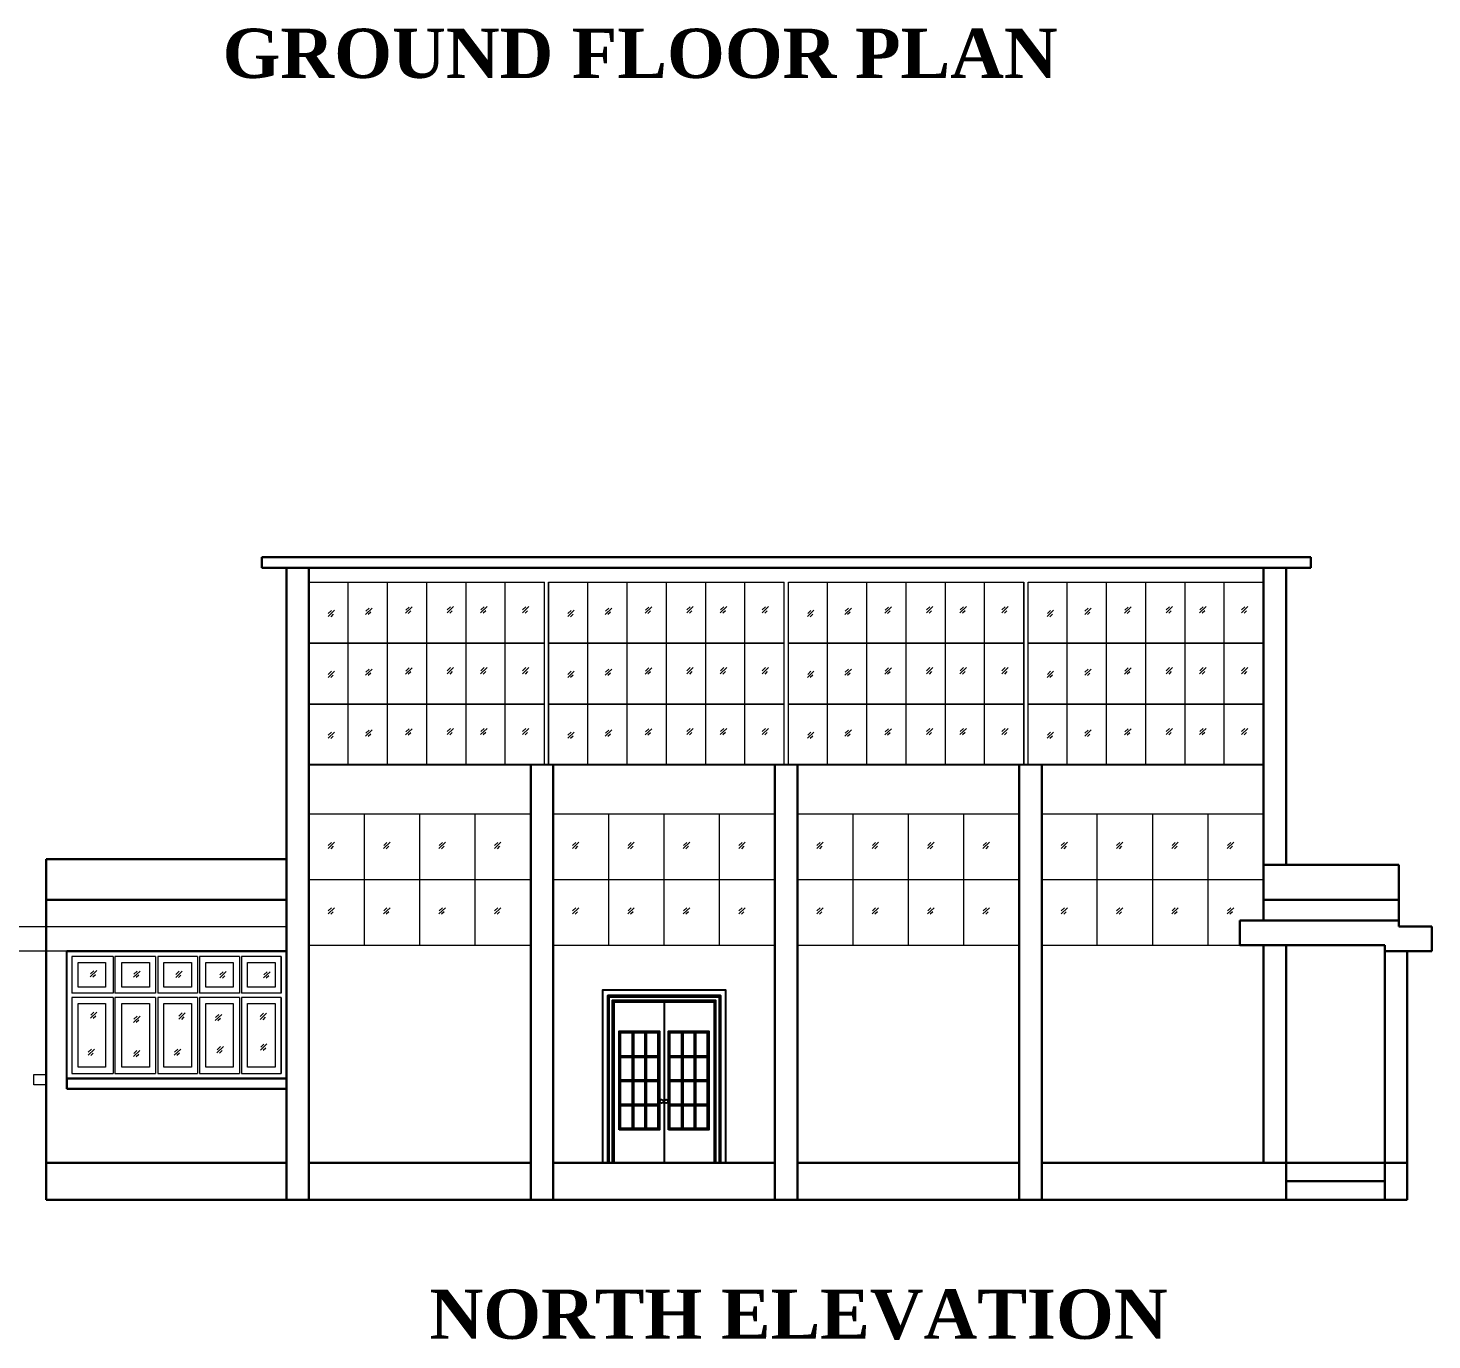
# Model space of a CAD drawing. Header units: inches. Extents: x -6800 to 96653, y -25814 to 17379.
# Drawn here: x 34032 to 34715, y 74 to 713 of the extents above; entities that cross this region are included whole.
import ezdxf

# ---------------------------------------------------------------- set-up
doc = ezdxf.new("R2010")
doc.units = ezdxf.units.IN
doc.header["$MEASUREMENT"] = 0
for name, color, linetype, lineweight in [('chajja elev', 4, 'Continuous', 20), ('ele front', 30, 'Continuous', 30), ('furniture', 44, 'Continuous', 15), ('Win ele', 211, 'Continuous', 15), ('windows', 4, 'Continuous', 13)]:
    doc.layers.add(name, color=color, linetype=linetype, lineweight=lineweight)
doc.layers.add('doors', color=52, linetype='Continuous')
doc.styles.get("Standard").update_dxf_attribs({"font": 'arial.ttf'})

msp = doc.modelspace()

# ---------------------------------------------------------------- linework, layer by layer
at = {"transparency": 33554687}
for p, q in [((34633.46, 353.72), (34168.46, 353.72)), ((34050.46, 200.98), (34050.46, 262.98)), ((34040.46, 159.98), (34040.46, 159.98))]:
    msp.add_line(p, q, dxfattribs=at)
at = {"lineweight": 9, "transparency": 33554687}
msp.add_line((34525.46, 329.72), (34525.46, 265.98), dxfattribs=at)
at = {"layer": 'chajja elev', "transparency": 33554610}
for p, q in [((34016.46, 274.98), (34040.46, 274.98)), ((34040.46, 262.98), (34016.46, 262.98)), ((34034.46, 197.98), (34034.46, 202.98)), ((34034.46, 202.98), (34040.46, 202.98)), ((34040.46, 197.98), (34034.46, 197.98))]:
    msp.add_line(p, q, dxfattribs=at)
at = {"layer": 'chajja elev', "transparency": 33554687}
msp.add_lwpolyline([(34040.46, 274.98), (34157.46, 274.98), (34157.46, 262.98), (34040.46, 262.98)], close=True, dxfattribs=at)
at = {"layer": 'doors', "transparency": 33554687}
for p, q in [((34341.46, 238.38), (34341.46, 159.98)), ((34325.87, 223.46), (34325.87, 212.01)), ((34326.55, 223.46), (34326.55, 212.01)), ((34332.07, 223.46), (34332.07, 212.01)), ((34332.76, 223.46), (34332.76, 212.01)), ((34349.89, 223.46), (34349.89, 212.01)), ((34350.58, 223.46), (34350.58, 212.01)), ((34356.1, 223.46), (34356.1, 212.01)), ((34356.78, 223.46), (34356.78, 212.01)), ((34320.25, 212.01), (34338.61, 212.01)), ((34344.27, 212.01), (34362.64, 212.01)), ((34320.25, 211.33), (34338.61, 211.33)), ((34325.87, 211.47), (34325.87, 200.36)), ((34326.55, 211.47), (34326.55, 200.36)), ((34332.07, 211.47), (34332.07, 200.36)), ((34332.76, 211.47), (34332.76, 200.36)), ((34344.27, 211.33), (34362.64, 211.33)), ((34349.89, 211.47), (34349.89, 200.36)), ((34350.58, 211.47), (34350.58, 200.36)), ((34356.1, 211.47), (34356.1, 200.36)), ((34356.78, 211.47), (34356.78, 200.36)), ((34320.25, 200.36), (34338.61, 200.36)), ((34320.25, 199.67), (34338.61, 199.67)), ((34325.87, 199.81), (34325.87, 188.53)), ((34326.55, 199.81), (34326.55, 188.53)), ((34332.07, 199.81), (34332.07, 188.53)), ((34332.76, 199.81), (34332.76, 188.53)), ((34344.27, 200.36), (34362.64, 200.36)), ((34344.27, 199.67), (34362.64, 199.67)), ((34349.89, 199.81), (34349.89, 188.53)), ((34350.58, 199.81), (34350.58, 188.53)), ((34356.1, 199.81), (34356.1, 188.53)), ((34356.78, 199.81), (34356.78, 188.53)), ((34320.25, 188.53), (34338.61, 188.53)), ((34320.25, 187.85), (34338.61, 187.85)), ((34325.87, 187.99), (34325.87, 176.71)), ((34326.55, 187.99), (34326.55, 176.71)), ((34332.07, 187.99), (34332.07, 176.71)), ((34332.76, 187.99), (34332.76, 176.71)), ((34344.27, 188.53), (34362.64, 188.53)), ((34344.27, 187.85), (34362.64, 187.85)), ((34349.89, 187.99), (34349.89, 176.71)), ((34350.58, 187.99), (34350.58, 176.71)), ((34356.1, 187.99), (34356.1, 176.71)), ((34356.78, 187.99), (34356.78, 176.71))]:
    msp.add_line(p, q, dxfattribs=at)
for points in [[(34371.46, 159.98), (34371.46, 243.98), (34311.46, 243.98), (34311.46, 159.98)], [(34368.96, 159.98), (34368.96, 241.48), (34313.96, 241.48), (34313.96, 159.98)], [(34313.96, 159.98), (34313.96, 241.48), (34368.96, 241.48), (34368.96, 159.98)], [(34314.65, 159.98), (34314.65, 240.79), (34368.27, 240.79), (34368.27, 159.98)], [(34316.37, 159.98), (34316.37, 239.07), (34366.56, 239.07), (34366.56, 159.98)], [(34317.05, 159.98), (34317.05, 238.38), (34365.87, 238.38), (34365.87, 159.98)]]:
    msp.add_lwpolyline(points, dxfattribs=at)
for points in [[(34319.49, 176), (34319.49, 224), (34339.16, 224), (34339.16, 176)], [(34320.18, 176.68), (34320.18, 223.32), (34338.47, 223.32), (34338.47, 176.68)], [(34343.52, 176), (34343.52, 224), (34363.18, 224), (34363.18, 176)], [(34344.21, 176.68), (34344.21, 223.32), (34362.5, 223.32), (34362.5, 176.68)]]:
    msp.add_lwpolyline(points, close=True, dxfattribs=at)
for centre in [(34340.25, 189.83), (34342.43, 189.83)]:
    msp.add_circle(centre, 0.88, dxfattribs=at)
at = {"layer": 'ele front', "transparency": 33554687}
for p, q in [((34145.46, 449.63), (34145.46, 454.88)), ((34145.46, 454.88), (34656.46, 454.88)), ((34656.46, 454.88), (34656.46, 449.63)), ((34656.46, 449.63), (34145.46, 449.63)), ((34157.46, 141.98), (34157.46, 449.63)), ((34168.46, 449.63), (34168.46, 141.98)), ((34633.46, 277.98), (34633.46, 449.63)), ((34644.46, 449.63), (34644.46, 304.98)), ((34168.46, 353.72), (34168.46, 442.72)), ((34633.46, 442.72), (34633.46, 413.05)), ((34633.46, 413.05), (34633.46, 383.38)), ((34633.46, 383.38), (34633.46, 353.72)), ((34276.46, 353.72), (34276.46, 141.98)), ((34287.46, 353.72), (34287.46, 141.98)), ((34395.46, 353.72), (34395.46, 141.98)), ((34406.46, 353.72), (34406.46, 141.98)), ((34514.46, 353.72), (34514.46, 141.98)), ((34525.46, 353.72), (34525.46, 141.98)), ((34633.46, 336.93), (34633.46, 302.45)), ((34040.46, 159.98), (34040.46, 307.83)), ((34040.46, 307.83), (34157.46, 307.83)), ((34699.41, 304.98), (34633.46, 304.98)), ((34699.41, 277.98), (34699.41, 304.98)), ((34040.46, 287.98), (34157.46, 287.98)), ((34699.41, 287.98), (34633.46, 287.98)), ((34699.41, 277.98), (34621.88, 277.98)), ((34621.88, 277.98), (34621.88, 265.98)), ((34699.41, 274.98), (34699.41, 277.98)), ((34715.46, 274.98), (34699.41, 274.98)), ((34715.46, 262.98), (34715.46, 274.98)), ((34157.46, 262.98), (34050.46, 262.98)), ((34692.46, 265.98), (34621.88, 265.98)), ((34633.46, 159.98), (34633.46, 265.98)), ((34644.46, 265.98), (34644.46, 159.98)), ((34692.46, 262.98), (34692.46, 265.98)), ((34703.46, 262.98), (34692.46, 262.98)), ((34692.46, 262.98), (34692.46, 159.98)), ((34703.46, 159.98), (34703.46, 262.98)), ((34703.46, 262.98), (34715.46, 262.98)), ((34050.46, 200.98), (34050.46, 195.98)), ((34050.46, 200.98), (34157.46, 200.98)), ((34050.46, 195.98), (34157.46, 195.98)), ((34040.46, 159.98), (34157.46, 159.98)), ((34040.46, 141.98), (34040.46, 159.98)), ((34168.46, 159.98), (34276.46, 159.98)), ((34287.46, 159.98), (34395.46, 159.98)), ((34406.46, 159.98), (34514.46, 159.98)), ((34525.46, 159.98), (34644.46, 159.98)), ((34644.46, 159.98), (34644.46, 141.98)), ((34644.46, 159.98), (34692.46, 159.98)), ((34692.46, 159.98), (34703.46, 159.98)), ((34692.46, 141.98), (34692.46, 159.98)), ((34703.46, 159.98), (34703.46, 141.98)), ((34692.46, 150.98), (34644.46, 150.98)), ((34633.46, 141.98), (34040.46, 141.98)), ((34644.46, 141.98), (34633.46, 141.98)), ((34644.46, 141.98), (34692.46, 141.98)), ((34703.46, 141.98), (34692.46, 141.98))]:
    msp.add_line(p, q, dxfattribs=at)
at = {"layer": 'furniture', "transparency": 33554687}
for p, q in [((34180.93, 429.03), (34177.78, 426.02)), ((34179.45, 429), (34177.88, 427.5)), ((34180.32, 427.07), (34179.09, 425.89)), ((34199.2, 430.06), (34196.06, 427.05)), ((34197.73, 430.03), (34196.15, 428.53)), ((34198.6, 428.1), (34197.36, 426.92)), ((34218.66, 430.65), (34215.51, 427.64)), ((34217.18, 430.62), (34215.61, 429.12)), ((34218.05, 428.69), (34216.82, 427.51)), ((34238.85, 430.8), (34235.7, 427.79)), ((34237.37, 430.77), (34235.8, 429.26)), ((34238.24, 428.84), (34237.01, 427.66)), ((34255.2, 430.8), (34252.06, 427.79)), ((34253.73, 430.77), (34252.15, 429.26)), ((34254.6, 428.84), (34253.37, 427.66)), ((34275.54, 430.8), (34272.4, 427.79)), ((34274.06, 430.77), (34272.49, 429.26)), ((34274.94, 428.84), (34273.7, 427.66)), ((34297.68, 429.03), (34294.53, 426.02)), ((34296.2, 429), (34294.63, 427.5)), ((34297.07, 427.07), (34295.84, 425.89)), ((34315.95, 430.06), (34312.81, 427.05)), ((34314.48, 430.03), (34312.9, 428.53)), ((34315.35, 428.1), (34314.11, 426.92)), ((34335.41, 430.65), (34332.26, 427.64)), ((34333.93, 430.62), (34332.36, 429.12)), ((34334.8, 428.69), (34333.57, 427.51)), ((34355.6, 430.8), (34352.45, 427.79)), ((34354.12, 430.77), (34352.55, 429.26)), ((34354.99, 428.84), (34353.76, 427.66)), ((34371.95, 430.8), (34368.81, 427.79)), ((34370.48, 430.77), (34368.9, 429.26)), ((34371.35, 428.84), (34370.12, 427.66)), ((34392.29, 430.8), (34389.15, 427.79)), ((34390.81, 430.77), (34389.24, 429.26)), ((34391.69, 428.84), (34390.45, 427.66)), ((34414.43, 429.03), (34411.28, 426.02)), ((34412.95, 429), (34411.38, 427.5)), ((34413.82, 427.07), (34412.59, 425.89)), ((34432.7, 430.06), (34429.56, 427.05)), ((34431.23, 430.03), (34429.65, 428.53)), ((34432.1, 428.1), (34430.86, 426.92)), ((34452.16, 430.65), (34449.01, 427.64)), ((34450.68, 430.62), (34449.11, 429.12)), ((34451.55, 428.69), (34450.32, 427.51)), ((34472.35, 430.8), (34469.2, 427.79)), ((34470.87, 430.77), (34469.3, 429.26)), ((34471.74, 428.84), (34470.51, 427.66)), ((34488.7, 430.8), (34485.56, 427.79)), ((34487.23, 430.77), (34485.65, 429.26)), ((34488.1, 428.84), (34486.87, 427.66)), ((34509.04, 430.8), (34505.9, 427.79)), ((34507.56, 430.77), (34505.99, 429.26)), ((34508.44, 428.84), (34507.2, 427.66)), ((34531.18, 429.03), (34528.03, 426.02)), ((34529.7, 429), (34528.13, 427.5)), ((34530.57, 427.07), (34529.34, 425.89)), ((34549.45, 430.06), (34546.31, 427.05)), ((34547.98, 430.03), (34546.4, 428.53)), ((34548.85, 428.1), (34547.61, 426.92)), ((34568.91, 430.65), (34565.76, 427.64)), ((34567.43, 430.62), (34565.86, 429.12)), ((34568.3, 428.69), (34567.07, 427.51)), ((34589.1, 430.8), (34585.95, 427.79)), ((34587.62, 430.77), (34586.05, 429.26)), ((34588.49, 428.84), (34587.26, 427.66)), ((34605.45, 430.8), (34602.31, 427.79)), ((34603.98, 430.77), (34602.4, 429.26)), ((34604.85, 428.84), (34603.62, 427.66)), ((34625.79, 430.8), (34622.65, 427.79)), ((34624.31, 430.77), (34622.74, 429.26)), ((34625.19, 428.84), (34623.95, 427.66)), ((34180.93, 399.36), (34177.78, 396.36)), ((34179.45, 399.33), (34177.88, 397.83)), ((34180.32, 397.4), (34179.09, 396.22)), ((34199.2, 400.39), (34196.06, 397.39)), ((34197.73, 400.37), (34196.15, 398.86)), ((34198.6, 398.43), (34197.36, 397.25)), ((34218.66, 400.98), (34215.51, 397.98)), ((34217.18, 400.95), (34215.61, 399.45)), ((34218.05, 399.02), (34216.82, 397.84)), ((34238.85, 401.13), (34235.7, 398.12)), ((34237.37, 401.1), (34235.8, 399.6)), ((34238.24, 399.17), (34237.01, 397.99)), ((34255.2, 401.13), (34252.06, 398.12)), ((34253.73, 401.1), (34252.15, 399.6)), ((34254.6, 399.17), (34253.37, 397.99)), ((34275.54, 401.13), (34272.4, 398.12)), ((34274.06, 401.1), (34272.49, 399.6)), ((34274.94, 399.17), (34273.7, 397.99)), ((34297.68, 399.36), (34294.53, 396.36)), ((34296.2, 399.33), (34294.63, 397.83)), ((34297.07, 397.4), (34295.84, 396.22)), ((34315.95, 400.39), (34312.81, 397.39)), ((34314.48, 400.37), (34312.9, 398.86)), ((34315.35, 398.43), (34314.11, 397.25)), ((34335.41, 400.98), (34332.26, 397.98)), ((34333.93, 400.95), (34332.36, 399.45)), ((34334.8, 399.02), (34333.57, 397.84)), ((34355.6, 401.13), (34352.45, 398.12)), ((34354.12, 401.1), (34352.55, 399.6)), ((34354.99, 399.17), (34353.76, 397.99)), ((34371.95, 401.13), (34368.81, 398.12)), ((34370.48, 401.1), (34368.9, 399.6)), ((34371.35, 399.17), (34370.12, 397.99)), ((34392.29, 401.13), (34389.15, 398.12)), ((34390.81, 401.1), (34389.24, 399.6)), ((34391.69, 399.17), (34390.45, 397.99)), ((34414.43, 399.36), (34411.28, 396.36)), ((34412.95, 399.33), (34411.38, 397.83)), ((34413.82, 397.4), (34412.59, 396.22)), ((34432.7, 400.39), (34429.56, 397.39)), ((34431.23, 400.37), (34429.65, 398.86)), ((34432.1, 398.43), (34430.86, 397.25)), ((34452.16, 400.98), (34449.01, 397.98)), ((34450.68, 400.95), (34449.11, 399.45)), ((34451.55, 399.02), (34450.32, 397.84)), ((34472.35, 401.13), (34469.2, 398.12)), ((34470.87, 401.1), (34469.3, 399.6)), ((34471.74, 399.17), (34470.51, 397.99)), ((34488.7, 401.13), (34485.56, 398.12)), ((34487.23, 401.1), (34485.65, 399.6)), ((34488.1, 399.17), (34486.87, 397.99)), ((34509.04, 401.13), (34505.9, 398.12)), ((34507.56, 401.1), (34505.99, 399.6)), ((34508.44, 399.17), (34507.2, 397.99)), ((34531.18, 399.36), (34528.03, 396.36)), ((34529.7, 399.33), (34528.13, 397.83)), ((34530.57, 397.4), (34529.34, 396.22)), ((34549.45, 400.39), (34546.31, 397.39)), ((34547.98, 400.37), (34546.4, 398.86)), ((34548.85, 398.43), (34547.61, 397.25)), ((34568.91, 400.98), (34565.76, 397.98)), ((34567.43, 400.95), (34565.86, 399.45)), ((34568.3, 399.02), (34567.07, 397.84)), ((34589.1, 401.13), (34585.95, 398.12)), ((34587.62, 401.1), (34586.05, 399.6)), ((34588.49, 399.17), (34587.26, 397.99)), ((34605.45, 401.13), (34602.31, 398.12)), ((34603.98, 401.1), (34602.4, 399.6)), ((34604.85, 399.17), (34603.62, 397.99)), ((34625.79, 401.13), (34622.65, 398.12)), ((34624.31, 401.1), (34622.74, 399.6)), ((34625.19, 399.17), (34623.95, 397.99)), ((34180.93, 369.7), (34177.78, 366.69)), ((34179.45, 369.67), (34177.88, 368.16)), ((34199.2, 370.73), (34196.06, 367.72)), ((34197.73, 370.7), (34196.15, 369.2)), ((34218.66, 371.32), (34215.51, 368.31)), ((34217.18, 371.29), (34215.61, 369.78)), ((34218.05, 369.36), (34216.82, 368.18)), ((34238.85, 371.46), (34235.7, 368.46)), ((34237.37, 371.44), (34235.8, 369.93)), ((34238.24, 369.5), (34237.01, 368.32)), ((34255.2, 371.46), (34252.06, 368.46)), ((34253.73, 371.44), (34252.15, 369.93)), ((34254.6, 369.5), (34253.37, 368.32)), ((34275.54, 371.46), (34272.4, 368.46)), ((34274.06, 371.44), (34272.49, 369.93)), ((34274.94, 369.5), (34273.7, 368.32)), ((34297.68, 369.7), (34294.53, 366.69)), ((34296.2, 369.67), (34294.63, 368.16)), ((34315.95, 370.73), (34312.81, 367.72)), ((34314.48, 370.7), (34312.9, 369.2)), ((34335.41, 371.32), (34332.26, 368.31)), ((34333.93, 371.29), (34332.36, 369.78)), ((34334.8, 369.36), (34333.57, 368.18)), ((34355.6, 371.46), (34352.45, 368.46)), ((34354.12, 371.44), (34352.55, 369.93)), ((34354.99, 369.5), (34353.76, 368.32)), ((34371.95, 371.46), (34368.81, 368.46)), ((34370.48, 371.44), (34368.9, 369.93)), ((34371.35, 369.5), (34370.12, 368.32)), ((34392.29, 371.46), (34389.15, 368.46)), ((34390.81, 371.44), (34389.24, 369.93)), ((34391.69, 369.5), (34390.45, 368.32)), ((34414.43, 369.7), (34411.28, 366.69)), ((34412.95, 369.67), (34411.38, 368.16)), ((34432.7, 370.73), (34429.56, 367.72)), ((34431.23, 370.7), (34429.65, 369.2)), ((34452.16, 371.32), (34449.01, 368.31)), ((34450.68, 371.29), (34449.11, 369.78)), ((34451.55, 369.36), (34450.32, 368.18)), ((34472.35, 371.46), (34469.2, 368.46)), ((34470.87, 371.44), (34469.3, 369.93)), ((34471.74, 369.5), (34470.51, 368.32)), ((34488.7, 371.46), (34485.56, 368.46)), ((34487.23, 371.44), (34485.65, 369.93)), ((34488.1, 369.5), (34486.87, 368.32)), ((34509.04, 371.46), (34505.9, 368.46)), ((34507.56, 371.44), (34505.99, 369.93)), ((34508.44, 369.5), (34507.2, 368.32)), ((34531.18, 369.7), (34528.03, 366.69)), ((34529.7, 369.67), (34528.13, 368.16)), ((34549.45, 370.73), (34546.31, 367.72)), ((34547.98, 370.7), (34546.4, 369.2)), ((34568.91, 371.32), (34565.76, 368.31)), ((34567.43, 371.29), (34565.86, 369.78)), ((34568.3, 369.36), (34567.07, 368.18)), ((34589.1, 371.46), (34585.95, 368.46)), ((34587.62, 371.44), (34586.05, 369.93)), ((34588.49, 369.5), (34587.26, 368.32)), ((34605.45, 371.46), (34602.31, 368.46)), ((34603.98, 371.44), (34602.4, 369.93)), ((34604.85, 369.5), (34603.62, 368.32)), ((34625.79, 371.46), (34622.65, 368.46)), ((34624.31, 371.44), (34622.74, 369.93)), ((34625.19, 369.5), (34623.95, 368.32)), ((34180.32, 367.74), (34179.09, 366.56)), ((34198.6, 368.77), (34197.36, 367.59)), ((34297.07, 367.74), (34295.84, 366.56)), ((34315.35, 368.77), (34314.11, 367.59)), ((34413.82, 367.74), (34412.59, 366.56)), ((34432.1, 368.77), (34430.86, 367.59)), ((34530.57, 367.74), (34529.34, 366.56)), ((34548.85, 368.77), (34547.61, 367.59)), ((34180.93, 316.03), (34177.78, 313.02)), ((34179.45, 316), (34177.88, 314.5)), ((34207.93, 316.03), (34204.78, 313.02)), ((34206.45, 316), (34204.88, 314.5)), ((34234.93, 316.03), (34231.78, 313.02)), ((34233.45, 316), (34231.88, 314.5)), ((34261.93, 316.03), (34258.78, 313.02)), ((34260.45, 316), (34258.88, 314.5)), ((34299.93, 316.03), (34296.78, 313.02)), ((34298.45, 316), (34296.88, 314.5)), ((34326.93, 316.03), (34323.78, 313.02)), ((34325.45, 316), (34323.88, 314.5)), ((34353.93, 316.03), (34350.78, 313.02)), ((34352.45, 316), (34350.88, 314.5)), ((34380.93, 316.03), (34377.78, 313.02)), ((34379.45, 316), (34377.88, 314.5)), ((34418.93, 316.03), (34415.78, 313.02)), ((34417.45, 316), (34415.88, 314.5)), ((34445.93, 316.03), (34442.78, 313.02)), ((34444.45, 316), (34442.88, 314.5)), ((34472.93, 316.03), (34469.78, 313.02)), ((34471.45, 316), (34469.88, 314.5)), ((34499.93, 316.03), (34496.78, 313.02)), ((34498.45, 316), (34496.88, 314.5)), ((34537.93, 316.03), (34534.78, 313.02)), ((34536.45, 316), (34534.88, 314.5)), ((34564.93, 316.03), (34561.78, 313.02)), ((34563.45, 316), (34561.88, 314.5)), ((34591.93, 316.03), (34588.78, 313.02)), ((34590.45, 316), (34588.88, 314.5)), ((34618.93, 316.03), (34615.78, 313.02)), ((34617.45, 316), (34615.88, 314.5)), ((34180.32, 314.07), (34179.09, 312.89)), ((34207.32, 314.07), (34206.09, 312.89)), ((34234.32, 314.07), (34233.09, 312.89)), ((34261.32, 314.07), (34260.09, 312.89)), ((34299.32, 314.07), (34298.09, 312.89)), ((34326.32, 314.07), (34325.09, 312.89)), ((34353.32, 314.07), (34352.09, 312.89)), ((34380.32, 314.07), (34379.09, 312.89)), ((34418.32, 314.07), (34417.09, 312.89)), ((34445.32, 314.07), (34444.09, 312.89)), ((34472.32, 314.07), (34471.09, 312.89)), ((34499.32, 314.07), (34498.09, 312.89)), ((34537.32, 314.07), (34536.09, 312.89)), ((34564.32, 314.07), (34563.09, 312.89)), ((34591.32, 314.07), (34590.09, 312.89)), ((34618.32, 314.07), (34617.09, 312.89)), ((34180.93, 284.16), (34177.78, 281.15)), ((34179.45, 284.13), (34177.88, 282.63)), ((34180.32, 282.2), (34179.09, 281.02)), ((34207.93, 284.16), (34204.78, 281.15)), ((34206.45, 284.13), (34204.88, 282.63)), ((34207.32, 282.2), (34206.09, 281.02)), ((34234.93, 284.16), (34231.78, 281.15)), ((34233.45, 284.13), (34231.88, 282.63)), ((34234.32, 282.2), (34233.09, 281.02)), ((34261.93, 284.16), (34258.78, 281.15)), ((34260.45, 284.13), (34258.88, 282.63)), ((34261.32, 282.2), (34260.09, 281.02)), ((34299.93, 284.16), (34296.78, 281.15)), ((34298.45, 284.13), (34296.88, 282.63)), ((34299.32, 282.2), (34298.09, 281.02)), ((34326.93, 284.16), (34323.78, 281.15)), ((34325.45, 284.13), (34323.88, 282.63)), ((34326.32, 282.2), (34325.09, 281.02)), ((34353.93, 284.16), (34350.78, 281.15)), ((34352.45, 284.13), (34350.88, 282.63)), ((34353.32, 282.2), (34352.09, 281.02)), ((34380.93, 284.16), (34377.78, 281.15)), ((34379.45, 284.13), (34377.88, 282.63)), ((34380.32, 282.2), (34379.09, 281.02)), ((34418.93, 284.16), (34415.78, 281.15)), ((34417.45, 284.13), (34415.88, 282.63)), ((34418.32, 282.2), (34417.09, 281.02)), ((34445.93, 284.16), (34442.78, 281.15)), ((34444.45, 284.13), (34442.88, 282.63)), ((34445.32, 282.2), (34444.09, 281.02)), ((34472.93, 284.16), (34469.78, 281.15)), ((34471.45, 284.13), (34469.88, 282.63)), ((34472.32, 282.2), (34471.09, 281.02)), ((34499.93, 284.16), (34496.78, 281.15)), ((34498.45, 284.13), (34496.88, 282.63)), ((34499.32, 282.2), (34498.09, 281.02)), ((34537.93, 284.16), (34534.78, 281.15)), ((34536.45, 284.13), (34534.88, 282.63)), ((34537.32, 282.2), (34536.09, 281.02)), ((34564.93, 284.16), (34561.78, 281.15)), ((34563.45, 284.13), (34561.88, 282.63)), ((34564.32, 282.2), (34563.09, 281.02)), ((34591.93, 284.16), (34588.78, 281.15)), ((34590.45, 284.13), (34588.88, 282.63)), ((34591.32, 282.2), (34590.09, 281.02)), ((34618.93, 284.16), (34615.78, 281.15)), ((34617.45, 284.13), (34615.88, 282.63)), ((34618.32, 282.2), (34617.09, 281.02)), ((34050.46, 262.98), (34050.46, 200.98)), ((34092.76, 260.48), (34074.36, 260.48)), ((34113.16, 260.48), (34094.76, 260.48)), ((34133.56, 260.48), (34115.16, 260.48)), ((34154.96, 260.48), (34135.56, 260.48)), ((34154.96, 242.48), (34154.96, 260.48)), ((34157.46, 200.98), (34157.46, 262.98)), ((34065.07, 253.52), (34061.93, 250.52)), ((34063.6, 253.49), (34062.02, 251.99)), ((34086.16, 253.33), (34083.02, 250.32)), ((34084.69, 253.3), (34083.11, 251.8)), ((34106.68, 253.25), (34103.53, 250.24)), ((34105.2, 253.22), (34103.63, 251.71)), ((34128.12, 253.03), (34124.97, 250.02)), ((34064.47, 251.56), (34063.24, 250.38)), ((34085.56, 251.37), (34084.32, 250.19)), ((34106.08, 251.28), (34104.84, 250.11)), ((34126.64, 253), (34125.07, 251.49)), ((34127.51, 251.06), (34126.28, 249.89)), ((34149.49, 252.98), (34146.35, 249.97)), ((34148.01, 252.95), (34146.44, 251.45)), ((34148.89, 251.02), (34147.65, 249.84)), ((34073.11, 240.48), (34072.36, 240.48)), ((34154.96, 203.48), (34154.96, 240.48)), ((34065.19, 233.36), (34062.05, 230.35)), ((34063.72, 233.33), (34062.14, 231.83)), ((34108.14, 232.93), (34104.99, 229.92)), ((34106.66, 232.9), (34105.09, 231.4)), ((34147.8, 232.77), (34144.65, 229.77)), ((34146.32, 232.75), (34144.75, 231.24)), ((34064.59, 231.4), (34063.35, 230.22)), ((34086.19, 231.35), (34083.04, 228.34)), ((34084.71, 231.32), (34083.14, 229.82)), ((34085.58, 229.39), (34084.35, 228.21)), ((34107.54, 230.97), (34106.3, 229.79)), ((34125.95, 232.19), (34122.8, 229.18)), ((34124.47, 232.16), (34122.9, 230.65)), ((34125.35, 230.23), (34124.11, 229.05)), ((34147.19, 230.81), (34145.96, 229.63)), ((34064, 215.36), (34060.86, 212.35)), ((34062.52, 215.33), (34060.95, 213.82)), ((34063.4, 213.4), (34062.16, 212.22)), ((34086.11, 214.69), (34082.97, 211.68)), ((34084.63, 214.66), (34083.06, 213.15)), ((34085.51, 212.73), (34084.27, 211.55)), ((34105.99, 215.35), (34102.84, 212.35)), ((34104.51, 215.32), (34102.94, 213.82)), ((34105.38, 213.39), (34104.15, 212.21)), ((34126.77, 216.54), (34123.62, 213.53)), ((34125.29, 216.51), (34123.72, 215.01)), ((34126.16, 214.58), (34124.93, 213.4)), ((34148, 217.81), (34144.86, 214.8)), ((34146.52, 217.78), (34144.95, 216.28)), ((34147.4, 215.85), (34146.16, 214.67))]:
    msp.add_line(p, q, dxfattribs=at)
for points in [[(34055.96, 257.48), (34069.36, 257.48), (34069.36, 245.48), (34055.96, 245.48)], [(34077.36, 257.48), (34090.76, 257.48), (34090.76, 245.48), (34077.36, 245.48)], [(34097.76, 257.48), (34111.16, 257.48), (34111.16, 245.48), (34097.76, 245.48)], [(34118.16, 257.48), (34131.56, 257.48), (34131.56, 245.48), (34118.16, 245.48)], [(34138.56, 257.48), (34151.96, 257.48), (34151.96, 245.48), (34138.56, 245.48)], [(34055.96, 237.48), (34069.36, 237.48), (34069.36, 206.48), (34055.96, 206.48)], [(34077.36, 237.48), (34090.76, 237.48), (34090.76, 206.48), (34077.36, 206.48)], [(34097.76, 237.48), (34111.16, 237.48), (34111.16, 206.48), (34097.76, 206.48)], [(34118.16, 237.48), (34131.56, 237.48), (34131.56, 206.48), (34118.16, 206.48)], [(34138.56, 237.48), (34151.96, 237.48), (34151.96, 206.48), (34138.56, 206.48)]]:
    msp.add_lwpolyline(points, close=True, dxfattribs=at)
at = {"layer": 'Win ele'}
for p, q in [((34050.46, 262.98), (34050.46, 200.98)), ((34073.11, 260.48), (34052.96, 260.48)), ((34052.96, 260.48), (34052.96, 242.48)), ((34073.11, 260.48), (34073.11, 242.48)), ((34093.76, 260.48), (34073.85, 260.48)), ((34073.85, 260.48), (34073.85, 242.48)), ((34093.76, 260.48), (34093.76, 242.48)), ((34094.76, 260.48), (34094.76, 242.48)), ((34114.16, 260.48), (34094.76, 260.48)), ((34094.76, 260.48), (34094.76, 242.48)), ((34114.16, 260.48), (34114.16, 242.48)), ((34115.16, 260.48), (34115.16, 242.48)), ((34134.56, 260.48), (34115.16, 260.48)), ((34115.16, 260.48), (34115.16, 242.48)), ((34134.56, 260.48), (34134.56, 242.48)), ((34135.56, 260.48), (34135.56, 242.48)), ((34154.96, 260.48), (34135.56, 260.48)), ((34135.56, 260.48), (34135.56, 242.48)), ((34154.96, 260.48), (34154.96, 242.48)), ((34072.36, 242.48), (34052.96, 242.48)), ((34073.11, 242.48), (34052.96, 242.48)), ((34072.36, 240.48), (34052.96, 240.48)), ((34052.96, 240.48), (34052.96, 203.48)), ((34073.11, 240.48), (34073.11, 203.48)), ((34093.76, 242.48), (34073.85, 242.48)), ((34093.76, 240.48), (34073.85, 240.48)), ((34073.85, 240.48), (34073.85, 203.48)), ((34092.76, 242.48), (34074.36, 242.48)), ((34092.76, 240.48), (34074.36, 240.48)), ((34093.76, 240.48), (34093.76, 203.48)), ((34113.16, 242.48), (34094.76, 242.48)), ((34114.16, 242.48), (34094.76, 242.48)), ((34113.16, 240.48), (34094.76, 240.48)), ((34094.76, 240.48), (34094.76, 203.48)), ((34114.16, 240.48), (34094.76, 240.48)), ((34094.76, 240.48), (34094.76, 203.48)), ((34114.16, 240.48), (34114.16, 203.48)), ((34133.56, 242.48), (34115.16, 242.48)), ((34134.56, 242.48), (34115.16, 242.48)), ((34133.56, 240.48), (34115.16, 240.48)), ((34115.16, 240.48), (34115.16, 203.48)), ((34134.56, 240.48), (34115.16, 240.48)), ((34115.16, 240.48), (34115.16, 203.48)), ((34134.56, 240.48), (34134.56, 203.48)), ((34154.96, 242.48), (34135.56, 242.48)), ((34154.96, 242.48), (34135.56, 242.48)), ((34154.96, 240.48), (34135.56, 240.48)), ((34135.56, 240.48), (34135.56, 203.48)), ((34154.96, 240.48), (34135.56, 240.48)), ((34135.56, 240.48), (34135.56, 203.48)), ((34154.96, 240.48), (34154.96, 203.48)), ((34050.46, 200.98), (34157.46, 200.98)), ((34052.96, 203.48), (34073.11, 203.48)), ((34073.85, 203.48), (34093.76, 203.48)), ((34074.36, 203.48), (34092.76, 203.48)), ((34094.76, 203.48), (34113.16, 203.48)), ((34094.76, 203.48), (34114.16, 203.48)), ((34115.16, 203.48), (34133.56, 203.48)), ((34115.16, 203.48), (34134.56, 203.48)), ((34135.56, 203.48), (34154.96, 203.48)), ((34135.56, 203.48), (34154.96, 203.48))]:
    msp.add_line(p, q, dxfattribs=at)
at = {"layer": 'windows', "transparency": 33554687}
for p, q in [((34168.46, 442.72), (34280.96, 442.72)), ((34168.46, 442.72), (34283.21, 442.72)), ((34187.59, 413.05), (34187.59, 442.72)), ((34206.71, 413.05), (34206.71, 442.72)), ((34225.84, 413.05), (34225.84, 442.72)), ((34244.96, 413.05), (34244.96, 442.72)), ((34264.09, 413.05), (34264.09, 442.72)), ((34283.21, 413.05), (34283.21, 442.72)), ((34283.21, 353.72), (34283.21, 442.72)), ((34285.21, 353.72), (34285.21, 442.72)), ((34285.21, 442.72), (34285.21, 413.05)), ((34285.21, 442.72), (34399.96, 442.72)), ((34304.34, 413.05), (34304.34, 442.72)), ((34323.46, 413.05), (34323.46, 442.72)), ((34342.59, 413.05), (34342.59, 442.72)), ((34361.71, 413.05), (34361.71, 442.72)), ((34380.84, 413.05), (34380.84, 442.72)), ((34399.96, 353.72), (34399.96, 442.72)), ((34399.96, 353.72), (34399.96, 442.72)), ((34399.96, 413.05), (34399.96, 442.72)), ((34401.96, 353.72), (34401.96, 442.72)), ((34401.96, 442.72), (34516.71, 442.72)), ((34401.96, 413.05), (34401.96, 442.72)), ((34401.96, 353.72), (34401.96, 442.72)), ((34406.46, 442.72), (34516.71, 442.72)), ((34421.09, 413.05), (34421.09, 442.72)), ((34440.21, 413.05), (34440.21, 442.72)), ((34459.34, 413.05), (34459.34, 442.72)), ((34478.46, 413.05), (34478.46, 442.72)), ((34497.59, 413.05), (34497.59, 442.72)), ((34516.71, 353.72), (34516.71, 442.72)), ((34516.71, 442.72), (34516.71, 413.05)), ((34518.71, 442.72), (34633.46, 442.72)), ((34518.71, 413.05), (34518.71, 442.72)), ((34518.71, 353.72), (34518.71, 442.72)), ((34518.71, 442.72), (34633.46, 442.72)), ((34520.96, 442.72), (34633.46, 442.72)), ((34537.84, 413.05), (34537.84, 442.72)), ((34556.96, 413.05), (34556.96, 442.72)), ((34576.09, 413.05), (34576.09, 442.72)), ((34595.21, 413.05), (34595.21, 442.72)), ((34614.34, 413.05), (34614.34, 442.72)), ((34633.46, 442.72), (34633.46, 413.05)), ((34283.21, 413.05), (34168.46, 413.05)), ((34168.46, 413.05), (34283.21, 413.05)), ((34168.46, 413.05), (34283.21, 413.05)), ((34187.59, 383.38), (34187.59, 413.05)), ((34206.71, 383.38), (34206.71, 413.05)), ((34225.84, 383.38), (34225.84, 413.05)), ((34244.96, 383.38), (34244.96, 413.05)), ((34264.09, 383.38), (34264.09, 413.05)), ((34283.21, 383.38), (34283.21, 413.05)), ((34399.96, 413.05), (34285.21, 413.05)), ((34285.21, 413.05), (34285.21, 383.38)), ((34285.21, 413.05), (34399.96, 413.05)), ((34285.21, 413.05), (34399.96, 413.05)), ((34304.34, 383.38), (34304.34, 413.05)), ((34323.46, 383.38), (34323.46, 413.05)), ((34342.59, 383.38), (34342.59, 413.05)), ((34361.71, 383.38), (34361.71, 413.05)), ((34380.84, 383.38), (34380.84, 413.05)), ((34399.96, 383.38), (34399.96, 413.05)), ((34401.96, 413.05), (34516.71, 413.05)), ((34401.96, 383.38), (34401.96, 413.05)), ((34516.71, 413.05), (34401.96, 413.05)), ((34516.71, 413.05), (34401.96, 413.05)), ((34421.09, 383.38), (34421.09, 413.05)), ((34440.21, 383.38), (34440.21, 413.05)), ((34459.34, 383.38), (34459.34, 413.05)), ((34478.46, 383.38), (34478.46, 413.05)), ((34497.59, 383.38), (34497.59, 413.05)), ((34516.71, 413.05), (34516.71, 383.38)), ((34518.71, 383.38), (34518.71, 413.05)), ((34518.71, 413.05), (34633.46, 413.05)), ((34633.46, 413.05), (34518.71, 413.05)), ((34633.46, 413.05), (34518.71, 413.05)), ((34537.84, 383.38), (34537.84, 413.05)), ((34556.96, 383.38), (34556.96, 413.05)), ((34576.09, 383.38), (34576.09, 413.05)), ((34595.21, 383.38), (34595.21, 413.05)), ((34614.34, 383.38), (34614.34, 413.05)), ((34633.46, 413.05), (34633.46, 383.38)), ((34283.21, 383.38), (34168.46, 383.38)), ((34168.46, 383.38), (34283.21, 383.38)), ((34168.46, 383.38), (34283.21, 383.38)), ((34187.59, 353.72), (34187.59, 383.38)), ((34206.71, 353.72), (34206.71, 383.38)), ((34225.84, 353.72), (34225.84, 383.38)), ((34244.96, 353.72), (34244.96, 383.38)), ((34264.09, 353.72), (34264.09, 383.38)), ((34283.21, 353.72), (34283.21, 383.38)), ((34399.96, 383.38), (34285.21, 383.38)), ((34285.21, 383.38), (34285.21, 353.72)), ((34285.21, 383.38), (34399.96, 383.38)), ((34285.21, 383.38), (34399.96, 383.38)), ((34304.34, 353.72), (34304.34, 383.38)), ((34323.46, 353.72), (34323.46, 383.38)), ((34342.59, 353.72), (34342.59, 383.38)), ((34361.71, 353.72), (34361.71, 383.38)), ((34380.84, 353.72), (34380.84, 383.38)), ((34399.96, 353.72), (34399.96, 383.38)), ((34401.96, 383.38), (34516.71, 383.38)), ((34401.96, 353.72), (34401.96, 383.38)), ((34516.71, 383.38), (34401.96, 383.38)), ((34516.71, 383.38), (34401.96, 383.38)), ((34421.09, 353.72), (34421.09, 383.38)), ((34440.21, 353.72), (34440.21, 383.38)), ((34459.34, 353.72), (34459.34, 383.38)), ((34478.46, 353.72), (34478.46, 383.38)), ((34497.59, 353.72), (34497.59, 383.38)), ((34516.71, 383.38), (34516.71, 353.72)), ((34518.71, 353.72), (34518.71, 383.38)), ((34518.71, 383.38), (34633.46, 383.38)), ((34633.46, 383.38), (34518.71, 383.38)), ((34633.46, 383.38), (34518.71, 383.38)), ((34537.84, 353.72), (34537.84, 383.38)), ((34556.96, 353.72), (34556.96, 383.38)), ((34576.09, 353.72), (34576.09, 383.38)), ((34595.21, 353.72), (34595.21, 383.38)), ((34614.34, 353.72), (34614.34, 383.38)), ((34633.46, 383.38), (34633.46, 353.72)), ((34283.21, 353.72), (34168.46, 353.72)), ((34399.96, 353.72), (34285.21, 353.72)), ((34516.71, 353.72), (34401.96, 353.72)), ((34633.46, 353.72), (34518.71, 353.72)), ((34276.46, 329.72), (34168.46, 329.72)), ((34195.46, 265.98), (34195.46, 329.72)), ((34222.46, 265.98), (34222.46, 329.72)), ((34249.46, 265.98), (34249.46, 329.72)), ((34395.46, 329.72), (34287.46, 329.72)), ((34314.46, 265.98), (34314.46, 329.72)), ((34341.46, 265.98), (34341.46, 329.72)), ((34368.46, 265.98), (34368.46, 329.72)), ((34514.46, 329.72), (34406.46, 329.72)), ((34433.46, 265.98), (34433.46, 329.72)), ((34460.46, 265.98), (34460.46, 329.72)), ((34487.46, 265.98), (34487.46, 329.72)), ((34633.46, 329.72), (34525.46, 329.72)), ((34552.46, 265.98), (34552.46, 329.72)), ((34579.46, 265.98), (34579.46, 329.72)), ((34606.46, 265.98), (34606.46, 329.72)), ((34168.46, 297.85), (34276.46, 297.85)), ((34287.46, 297.85), (34395.46, 297.85)), ((34406.46, 297.85), (34514.46, 297.85)), ((34525.46, 297.85), (34633.46, 297.85)), ((34168.46, 265.98), (34276.46, 265.98)), ((34287.46, 265.98), (34395.46, 265.98)), ((34406.46, 265.98), (34514.46, 265.98)), ((34525.46, 265.98), (34621.88, 265.98))]:
    msp.add_line(p, q, dxfattribs=at)

# ---------------------------------------------------------------- texts
at = {"transparency": 33554687, "char_height": 24, "attachment_point": 1}
for s, insert in [('{\\fTimes New Roman|b1|i0|c0|p18;GROUND FLOOR PLAN}', (34126.35, 712.32)), ('{\\fTimes New Roman|b1|i0|c0|p18;NORTH ELEVATION}', (34227.14, 98.23))]:
    msp.add_mtext_dynamic_manual_height_columns(s, width=405.7292, gutter_width=1, heights=[0], dxfattribs=dict(at, insert=insert))

doc.saveas('drawing.dxf')
